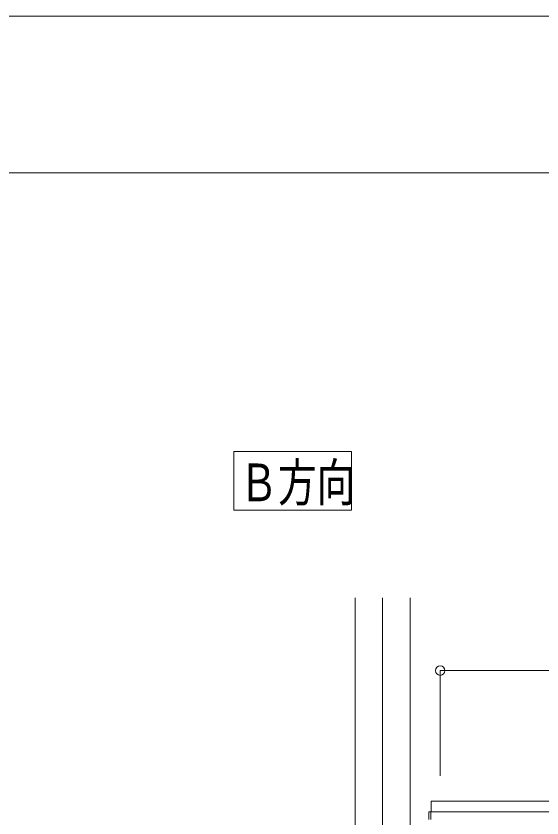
# Model space of a CAD drawing. Units: millimetres on the paper. Extents: x -305 to 305, y -152 to 152.
# Drawn here: x -153.6 to -120.1, y 97.4 to 148.5 of the extents above; entities that cross this region are included whole.
import ezdxf
from ezdxf.enums import TextEntityAlignment as Align

# ---------------------------------------------------------------- set-up
doc = ezdxf.new("R2010")
doc.units = ezdxf.units.MM
doc.linetypes.add('LONG_CHAIN', pattern=[21, 18, -1, 1, -1])
for name, color, linetype, lineweight in [('0-0_0', 7, 'Continuous', 9), ('0-1_VIEW0001', 7, 'Continuous', 9), ('0-4_図面枠', 3, 'Continuous', 9), ('0-5_DEFPOINTS', 7, 'Continuous', 9)]:
    doc.layers.add(name, color=color, linetype=linetype, lineweight=lineweight)
doc.styles.add('ＭＳ ゴシック', font='')
doc.styles.get('ＭＳ ゴシック').set_extended_font_data('MS Gothic')

# ---------------------------------------------------------------- blocks, each defined once
blk = doc.blocks.new('_ORIGIN')
at = {"layer": '0-0_0'}
blk.add_line((0, 0), (-1, 0), dxfattribs=at)
blk.add_circle((0, 0), 0.5, dxfattribs=at)

msp = doc.modelspace()

# ---------------------------------------------------------------- linework, layer by layer
at = {"layer": '0-0_0'}
for p, q in [((-126.592, 100.046), (-126.592, 106.758)), ((-125.992, 106.758), (-73.858, 106.758))]:
    msp.add_line(p, q, dxfattribs=at)
at = {"layer": '0-1_VIEW0001'}
for p, q in [((-139.744, 116.984), (-139.744, 120.734)), ((-139.744, 120.734), (-132.244, 120.734)), ((-132.244, 116.984), (-132.244, 120.734)), ((-139.744, 116.984), (-132.244, 116.984)), ((-132.008, 111.391), (-132.008, 25.891)), ((-128.508, 111.391), (-128.508, 25.891)), ((-127.158, 97.758), (-127.158, 98.425)), ((-72.691, 98.425), (-127.158, 98.425)), ((-127.325, 97.758), (-127.325, 97.258)), ((-72.525, 97.758), (-127.325, 97.758)), ((-127.191, 97.758), (-127.191, 97.258)), ((-127.191, 97.758), (-127.191, 97.468)), ((-127.168, 97.758), (-127.191, 97.758)), ((-127.168, 97.758), (-127.158, 97.758))]:
    msp.add_line(p, q, dxfattribs=at)
at = {"layer": '0-1_VIEW0001', "linetype": 'LONG_CHAIN'}
msp.add_line((-130.258, 111.391), (-130.258, 15.558), dxfattribs=at)
at = {"layer": '0-4_図面枠'}
msp.add_lwpolyline([(-291.017, -138.498), (108.983, -138.498), (108.983, 138.502), (-291.017, 138.502)], close=True, dxfattribs=at)
at = {"layer": '0-5_DEFPOINTS'}
msp.add_line((118.983, 148.502), (-301.017, 148.502), dxfattribs=at)

# ---------------------------------------------------------------- block references
at = {"layer": '0-0_0', "xscale": 0.6, "yscale": 0.6, "rotation": 180}
msp.add_blockref('_ORIGIN', (-126.592, 106.758), dxfattribs=at)

# ---------------------------------------------------------------- texts
at = {"layer": '0-1_VIEW0001', "style": 'ＭＳ ゴシック', "width": 0.75}
msp.add_text('Ｂ方向', height=2.405, dxfattribs=at).set_placement((-139.387, 116.835), align=Align.BOTTOM_LEFT)

doc.saveas('drawing.dxf')
